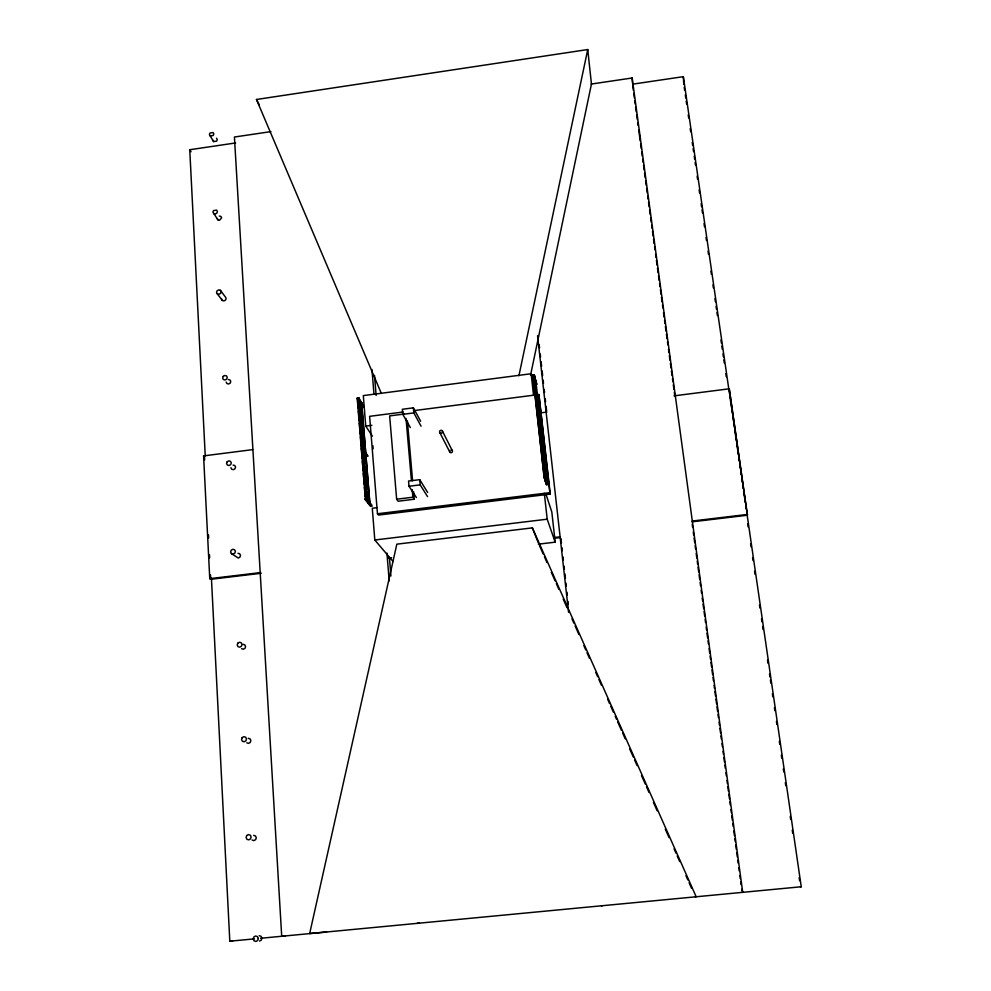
<?xml version="1.0" encoding="UTF-8"?>
<svg xmlns="http://www.w3.org/2000/svg" width="991" height="991" viewBox="0 0 991 991"><rect width="100%" height="100%" fill="white"/><g stroke="black" fill="none" stroke-linecap="round" stroke-linejoin="round"><path stroke-width="1.49" d="M632.902 84.124L683.332 76.666L683.765 84.235M674.066 395.855L729.24 388.806L747.4 515.233L692.189 521.823M747.4 515.233L729.24 388.806M530.594 374.97L591.454 84.024L587.737 49.55L256.471 99.484L381.349 393.439M518.912 375.775L587.737 49.55M259.518 941.091L261.265 940.125L261.897 938.143L261.054 936.309L259.208 935.69M695.36 896.843L696.153 896.719L532.378 527.881L396.834 544.17L309.663 933.547L326.572 931.986M270.939 131.605L234.421 137.031L281.704 936.26L285.061 935.95M591.169 84.074L632.171 77.979L742.717 892.334L741.751 889.323M205.236 455.81L189.752 149.74L235.598 142.952M534.483 385.561L531.151 373.743L363.313 395.607L365.741 426.105L372.43 436.201M358.234 407.945L357.441 397.899L358.767 397.725L363.895 406.855L362.607 407.028L357.553 399.162L358.866 399.001L363.895 406.855M546.45 484.71L544.121 476.572L545.496 476.398L547.664 483.249L547.8 484.549L546.45 484.71L544.27 477.897L532.898 375.069L534.248 374.895L536.552 383.22L536.688 384.483L535.363 384.657M357.206 398.308L359.101 398.58L367.029 499.315L365.431 499.514L357.206 398.308L359.101 398.58M532.774 375.465L534.521 375.762L545.768 477.253L544.121 477.464L532.774 375.465L534.521 375.762M535.227 383.393L536.552 383.22M420.642 421.262L413.383 407.846L402.346 409.271L402.792 414.337L410.336 427.579M403.176 412.008L369.618 416.331L377.46 513.759L378.5 515.085L550.265 494.075L538.906 394.529L413.854 410.633M404.167 414.04L389.649 415.91L396.648 499.216L398.072 501.223L414.213 499.241L413.544 491.561M402.792 414.337L413.829 412.913L421.076 426.204M365.741 426.105L371.873 425.312M261.302 573.256L210.699 579.301L209.758 578.657L203.576 455.897L252.618 449.641M540.739 412.863L546.871 412.083M367.81 456.083L362.793 448.948L361.467 449.109L366.509 456.244L367.81 456.083L362.694 447.647M427.641 492.453L419.726 479.656L408.552 481.044L408.998 486.247L416.418 497.581M408.998 486.247L420.184 484.859L427.555 496.64M365.122 499.117L367.029 499.315M543.997 477.043L545.645 476.844M365.456 499.96L366.794 499.798L371.798 506.19L370.485 506.351L365.456 499.96L365.357 498.646L367.029 500.777M544.27 477.897L545.645 477.724L547.8 484.549M396.648 499.216L412.875 497.209L414.213 499.241M367.909 502.672L369.804 502.858L361.579 402.47L369.804 502.858M376.865 507.677L372.282 508.247L374.809 539.996L393.018 561.476M377.46 513.759L549.819 492.663L550.265 494.075M374.809 539.996L547.193 519.197L555.171 542.164L538.348 544.17M209.758 578.657L260.46 572.6M553.932 537.543L560.076 536.812M692.226 521.031L747.536 514.428M388.583 558.069L391.643 557.698M554.18 538.299L560.324 537.568M800.48 886.846L801.248 886.759L746.644 511.579M211.417 577.939L229.801 941.215L254.452 938.861M260.608 938.279L801.248 886.759M229.801 941.215L232.538 940.955M417.124 923.352L419.366 923.154M601.5 905.786L602.169 905.737M210.117 135.928L213.251 135.457L213.821 133.909L213.09 132.546L209.956 133.017L209.398 134.565L213.598 141.577L216.707 141.118L217.264 139.582L216.546 138.232M213.647 213.585L215.27 213.969L216.831 213.127L217.413 211.529L216.67 210.129L213.486 210.588L212.916 212.173L217.909 219.853L219.531 220.25L221.637 217.822L220.906 216.434L219.296 216.05M220.374 290.313L218.714 289.892L217.128 290.759L216.546 292.395L217.302 293.856L222.368 300.484L224.003 300.905L225.564 300.05L226.146 298.427L225.391 296.978L220.374 290.313L221.117 291.763L220.535 293.41L218.949 294.265L217.302 293.856M228.364 379.541L230.023 379.987L230.779 381.473L230.197 383.133L228.611 384L226.951 383.567L226.183 382.08M233.108 465.076L234.793 465.547L235.573 467.083L234.978 468.793L233.368 469.684L231.671 469.214L230.903 467.678M238.001 553.3L239.723 553.783L240.503 555.381L239.909 557.14L238.261 558.044L231.411 553.585L230.618 551.975L231.225 550.191L232.885 549.287L234.619 549.782L235.412 551.392L234.805 553.176L233.145 554.08L231.411 553.585M243.055 644.323L244.789 644.844L245.595 646.491L244.988 648.312L243.328 649.229L241.581 648.696M248.27 738.295L250.042 738.852L250.859 740.562L250.24 742.432L248.543 743.361L246.771 742.804M253.646 835.363L255.455 835.958L256.285 837.729L255.666 839.65L253.944 840.603L252.135 840.009M203.576 455.897L204.518 456.777L204.679 459.836M368.702 502.92L370.374 505.051M366.695 498.473L371.699 504.89L371.798 506.19M189.752 149.74L191.052 151.722M357.441 397.899L359.609 401.268M212.867 140.227L213.598 141.577M256.471 99.484L259.27 104.773M217.178 218.466L217.909 219.853M221.612 299.047L222.368 300.484M439.843 432.646L449.864 452.169M442.296 430.874L452.206 450.459M539.426 545.521L543.179 553.994M544.443 556.818L546.945 562.454M551.33 572.327L555.084 580.8M556.335 583.625L558.837 589.261M563.222 599.134L566.988 607.607M571.993 618.892L573.876 623.128M575.127 625.953L578.88 634.413M583.885 645.698L585.768 649.935M587.019 652.759L589.521 658.396M595.789 672.505L597.672 676.742M598.923 679.566L601.426 685.202M607.694 699.312L609.564 703.548M610.815 706.372L613.318 712.009M615.2 716.245L616.452 719.07M617.703 721.894L621.468 730.355M622.72 733.179L625.222 738.828M629.607 748.701L633.36 757.161M634.612 759.986L637.126 765.634M641.499 775.507L645.265 783.968M646.516 786.792L649.018 792.441M653.403 802.314L657.157 810.774M665.295 829.12L669.061 837.581M674.066 848.878L675.949 853.102M677.2 855.927L679.702 861.575M685.97 875.685L687.841 879.909M689.104 882.733L691.607 888.382M532.378 527.881L538.262 542.758M546.053 494.484L551.814 511.975L555.171 542.164M538.98 427.926L539.736 430.453M539.822 425.189L542.201 434.07L539.959 426.489M532.898 375.069L533.678 377.844M533.815 379.119L533.047 376.345L534.384 376.171L536.688 384.483M535.797 380.371L546.97 481.044L545.335 481.242L544.195 471.666M683.332 76.666L729.475 393.662M729.921 396.722L731.482 407.437M731.928 410.509L732.374 413.569M732.82 416.629L733.489 421.225M733.935 424.284L734.381 427.344M734.827 430.416L736.387 441.131M736.833 444.191L738.394 454.919M738.84 457.978L739.286 461.038M739.732 464.098L740.401 468.693M740.847 471.753L741.293 474.825M741.739 477.885L742.408 482.481M742.854 485.54L743.3 488.6M743.745 491.672L745.306 502.387M745.752 505.447L746.198 508.507M684.199 87.295L684.645 90.354M685.314 94.95L685.76 98.022M686.206 101.082L686.652 104.142M688.212 114.869L688.658 117.929M690.219 128.657L690.665 131.716M692.226 142.431L692.672 145.504M693.118 148.563L693.564 151.623M694.233 156.219L694.679 159.291M695.125 162.351L695.571 165.41M697.119 176.138L697.565 179.198M699.126 189.925L699.572 192.985M701.133 203.7L701.578 206.772M702.024 209.832L702.47 212.892M704.031 223.619L704.477 226.679M706.038 237.406L706.484 240.466M708.045 251.194L708.478 254.253M710.931 271.1L711.377 274.16M712.938 284.888L713.384 287.947M714.945 298.675L715.391 301.735M716.059 306.33L716.505 309.39M716.951 312.462L717.397 315.522M720.952 340.024L721.398 343.084M721.844 346.156L722.29 349.216M722.959 353.812L723.405 356.871M723.851 359.944L724.297 363.003M725.858 373.718L726.304 376.791M747.685 523.83L748.131 526.89M750.583 543.737L751.029 546.809M752.59 557.524L753.036 560.596M754.597 571.312L755.043 574.371M759.49 605.005L759.936 608.078M761.497 618.793L761.943 621.865M762.612 626.461L763.058 629.52M767.517 660.155L767.963 663.214M769.512 673.942L769.957 677.002M770.403 680.061L770.849 683.133M772.41 693.849L772.856 696.908M774.417 707.636L774.863 710.696M776.424 721.423L776.87 724.483M779.322 741.33L779.768 744.39M781.317 755.117L781.763 758.177M783.324 768.905L783.77 771.964M785.33 782.692L785.776 785.752M790.236 816.386L790.682 819.446M792.243 830.173L792.689 833.233M799.142 877.654L799.588 880.714M632.729 85.722L633.36 90.317M633.769 93.389L634.401 97.985M634.81 101.057L635.231 104.117M635.652 107.189L636.272 111.785M636.693 114.857L637.312 119.453M637.733 122.525L638.142 125.597M638.774 130.193L640.223 140.933M640.644 143.992L641.264 148.6M641.685 151.66L642.304 156.268M642.725 159.328L643.134 162.4M643.555 165.46L644.175 170.068M644.596 173.128L645.215 177.736M645.637 180.796L646.256 185.404M646.677 188.463L647.296 193.072M647.718 196.131L648.126 199.203M648.548 202.275L649.167 206.871M649.588 209.943L650.207 214.539M650.629 217.611L651.248 222.207M651.669 225.279L652.078 228.339M652.499 231.411L653.119 236.007M653.54 239.079L654.159 243.675M654.58 246.747L655.001 249.819M655.621 254.414L656.042 257.487M656.451 260.546L657.083 265.154M657.491 268.214L658.111 272.822M658.532 275.882L659.151 280.49M659.572 283.55L659.994 286.622M660.402 289.682L661.034 294.29M661.443 297.35L662.075 301.958M662.483 305.017L662.905 308.09M663.524 312.685L664.156 317.293M664.565 320.353L664.986 323.425M665.395 326.497L666.026 331.093M666.435 334.165L667.067 338.761M667.476 341.833L667.897 344.893M668.516 349.501L668.937 352.561M669.346 355.633L669.978 360.228M670.387 363.301L671.018 367.896M671.427 370.968L672.059 375.564M672.468 378.636L672.889 381.708M673.31 384.768L673.93 389.376M674.338 392.436L674.76 395.508M692.238 524.326L692.647 527.398M693.279 531.994L693.688 535.066M694.109 538.125L694.728 542.734M695.149 545.793L695.571 548.865M696.19 553.461L696.809 558.069M697.23 561.129L697.652 564.201M698.06 567.273L698.68 571.869M699.101 574.941L699.72 579.537M700.142 582.609L700.563 585.669M701.182 590.277L701.603 593.336M702.223 597.945L702.644 601.004M703.053 604.076L703.684 608.672M704.093 611.744L704.725 616.34M705.134 619.412L705.555 622.484M706.174 627.08L706.595 630.152M707.004 633.212L707.636 637.82M708.045 640.88L708.466 643.952M709.085 648.548L709.717 653.156M710.126 656.215L710.547 659.288M710.956 662.347L711.588 666.955M711.996 670.015L712.628 674.623M713.037 677.683L713.458 680.755M714.077 685.351L714.499 688.423M714.907 691.495L715.539 696.091M715.948 699.163L716.58 703.759M716.988 706.831L717.62 711.427M718.029 714.499L718.45 717.558M719.07 722.166L719.491 725.226M719.912 728.298L720.531 732.894M720.952 735.966L721.361 739.038M721.993 743.634L722.402 746.706M723.021 751.302L723.442 754.374M723.864 757.434L724.483 762.042M724.904 765.102L725.313 768.174M725.945 772.769L726.353 775.842M726.985 780.437L727.394 783.509M727.815 786.569L728.435 791.177M728.856 794.237L729.475 798.845M729.896 801.905L730.305 804.977M730.937 809.585L731.346 812.645M731.767 815.717L732.386 820.313M732.807 823.385L733.216 826.444M733.848 831.053L734.467 835.648M734.888 838.72L735.297 841.78M735.718 844.852L736.338 849.448M736.759 852.52L737.378 857.116M737.8 860.188L738.221 863.26M738.84 867.856L739.249 870.928M739.881 875.524L740.289 878.596M740.711 881.656L741.132 884.728M539.191 344.843L539.538 347.915M540.231 354.06L540.566 357.132M541.086 361.74L541.606 366.348M542.127 370.956L542.647 375.577M543.155 380.185L543.502 383.257M544.195 389.401L544.542 392.473M545.236 398.617L545.57 401.689M546.091 406.31L546.611 410.918M560.931 538.46L561.451 543.068M561.971 547.676L562.306 550.761M562.999 556.905L563.346 559.977M564.04 566.121L564.387 569.193M564.895 573.801L565.415 578.41M565.935 583.03L566.282 586.102M566.976 592.246L567.31 595.318M568.004 601.463L568.351 604.535M537.556 335.726L568.574 612.302M538.906 394.529L549.819 492.663M539.897 404.749L540.231 407.796M540.566 410.856L541.247 416.976M541.594 420.035L542.275 426.155M542.61 429.214L543.118 433.798M534.248 374.895L545.645 477.724M534.397 383.133L534.731 386.193M535.375 391.259L535.747 395.347M536.428 401.454L536.763 404.501M537.271 409.085L537.605 412.132M538.286 418.239L538.621 421.299M539.29 427.406L539.637 430.453M540.306 436.56L540.64 439.62M541.321 445.727L541.656 448.774M542.3 453.791L542.672 457.929M543.353 464.036L543.687 467.095M531.151 373.743L533.53 395.248M544.332 493.295L547.193 519.197M413.383 407.846L413.829 412.913M419.726 479.656L420.184 484.859M407.388 420.878L412.603 480.808M406.013 418.4L411.426 480.548M412.206 489.641L412.875 497.209M374.499 375.378L376.134 395.446M389.413 557.462L390.925 575.969M371.972 369.544L373.979 394.232M386.936 553.114L389.203 580.887M372.901 445.715L373.149 448.799M362.508 405.777L362.607 407.028M366.41 454.98L366.509 456.244M360.439 404.675L361.17 413.904M361.405 416.976L362.136 426.204M362.384 429.276L363.115 438.493M363.474 443.113L363.833 447.721M364.44 455.402L365.047 463.094M365.419 467.702L366.15 476.919M366.385 480.003L367.116 489.22M367.351 492.292L368.206 503.056M360.018 402.668L367.785 501.136M358.767 397.725L366.794 499.798M358.482 411.005L359.2 420.159M359.436 423.207L360.278 433.885M360.513 436.944L361.232 446.099M361.368 447.821L362.198 458.313M362.433 461.36L363.152 470.514M363.387 473.574L364.23 484.252M364.465 487.299L365.184 496.466M632.171 77.979L632.456 82.947M208.469 534.88L208.618 537.952M209.473 554.799L209.621 557.859M210.476 574.706L210.699 579.301M451.636 450.025A1.449 1.387 -27 0 1 452.218 452.069A1.449 1.387 -27 0 1 450.025 452.342A1.449 1.387 -27 0 1 450.199 450.199M258.317 938.477L257.672 940.484L255.901 941.45L254.055 940.818L253.201 938.972L253.845 936.966L255.604 936L257.462 936.619L258.317 938.477M246.722 835.549L246.09 837.494L246.932 839.29L248.753 839.885L250.5 838.919L251.132 836.974L250.289 835.178L248.468 834.595L246.722 835.549M242.188 737.601L241.556 739.484L242.386 741.218L244.17 741.776L245.879 740.834L246.511 738.952L245.681 737.23L243.897 736.672L242.188 737.601M237.803 643.159L237.196 644.992L238.001 646.652L239.76 647.173L241.432 646.256L242.052 644.435L241.247 642.763L239.488 642.242L237.803 643.159M227.162 461.769L226.567 463.503L227.348 465.052L229.045 465.522L230.68 464.63L231.275 462.896L230.494 461.348L228.797 460.877L227.162 461.769M223.248 376.369L222.653 378.042L223.421 379.541L225.093 379.987L226.691 379.107L227.286 377.422L226.518 375.923L224.846 375.49L223.248 376.369M440.438 433.104A1.511 1.437 -27 0 0 442.568 431.568A1.511 1.437 -27 0 0 440.202 430.602A1.511 1.437 -27 0 0 440.438 433.104"/></g></svg>
